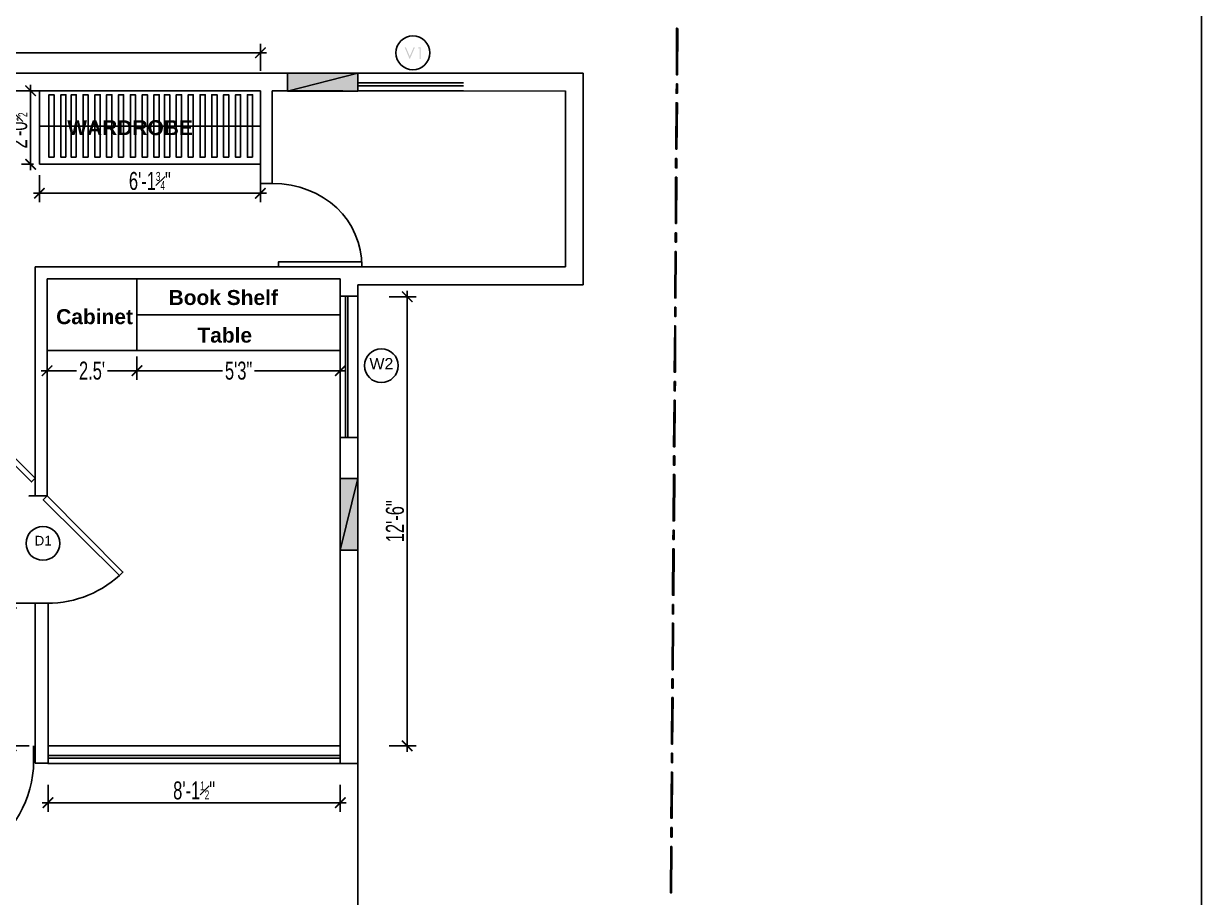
# Model space of a CAD drawing. Header units: feet. Extents: x 2272 to 4893, y 337 to 2916.
# Drawn here: x 4499.5 to 4892.6, y 2298.4 to 2590.2 of the extents above; entities that cross this region are included whole.
import ezdxf

# ---------------------------------------------------------------- set-up
doc = ezdxf.new("R2010")
doc.units = ezdxf.units.FT
doc.layers.add('BNE_COPPER PIPE', color=3, linetype='Continuous')
doc.layers.add('Door', color=15, linetype='Continuous')
doc.styles.add('Arial$001', font='arial.ttf', dxfattribs={"height": 2.98458})
doc.styles.add('For DIM', font='ARIALN.TTF', dxfattribs={"width": 0.8})
doc.styles.get("Standard").update_dxf_attribs({"font": 'arial.ttf'})
doc.dimstyles.new('wor dim1', dxfattribs={"dimtxt": 6, "dimasz": 3.5, "dimexe": 3, "dimexo": 2, "dimgap": 1, "dimtad": 1, "dimzin": 3, "dimdsep": 46, "dimlunit": 4, "dimtxsty": 'For DIM', "dimblk1": 'ARCHTICK', "dimblk2": 'ARCHTICK', "dimsah": 1, "dimcen": 0.0625, "dimdle": 2, "dimclrd": 8, "dimclre": 8, "dimclrt": 4, "dimadec": 0, "dimazin": 0, "dimtfac": 0.5, "dimtofl": 0, "dimtmove": 2, "dimatfit": 3, "dimldrblk": 'ARCHTICK', "dimfxl": 6, "dimfxlon": 1, "dimfrac": 1, "dimtolj": 1, "dimtzin": 1, "dimlwe": -1, "dimarcsym": 0})

# ---------------------------------------------------------------- blocks, each defined once
blk = doc.blocks.new('_ARCHTICK')
at = {"color": 0, "linetype": 'ByBlock', "ltscale": 0.5, "const_width": 0.15}
blk.add_lwpolyline([(-0.5, -0.5), (0.5, 0.5)], dxfattribs=at)
blk = doc.blocks.new('*D122')
at = {"layer": 'BNE_COPPER PIPE', "color": 8, "lineweight": -2, "ltscale": 2, "transparency": 16777216}
blk.add_line((4495.37, 2398.64), (4495.37, 2347.09), dxfattribs=at)
at = {"layer": 'BNE_COPPER PIPE', "color": 8, "ltscale": 2, "transparency": 16777216}
for p, q in [((4501.37, 2396.64), (4492.37, 2396.64)), ((4501.37, 2349.09), (4492.37, 2349.09))]:
    blk.add_line(p, q, dxfattribs=at)
at = {"layer": 'Defpoints', "color": 0, "ltscale": 2, "transparency": 16777216}
for p in [(4507.66, 2396.64), (4495.37, 2349.09), (4507.66, 2349.09)]:
    blk.add_point(p, dxfattribs=at)
at = {"layer": 'BNE_COPPER PIPE', "color": 8, "lineweight": -2, "ltscale": 2, "transparency": 16777216, "xscale": 3.5, "yscale": 3.5, "zscale": 3.5}
for p, rotation in [((4495.37, 2396.64), 90), ((4495.37, 2349.09), 270)]:
    blk.add_blockref('_ARCHTICK', p, dxfattribs=dict(at, rotation=rotation))
at = {"layer": 'BNE_COPPER PIPE', "color": 0, "ltscale": 2, "transparency": 16777216, "insert": (4491.31, 2372.86), "char_height": 6, "attachment_point": 5, "rotation": 90, "style": 'For DIM'}
blk.add_mtext('\\A1;3\'-11{\\H0.5x;\\S1#2;}"', dxfattribs=at)
blk = doc.blocks.new('ARCHTICK')
at = {"color": 0, "const_width": 0.15}
blk.add_lwpolyline([(-0.5, -0.5), (0.5, 0.5)], dxfattribs=at)
blk = doc.blocks.new('*D123')
at = {"layer": 'BNE_COPPER PIPE', "color": 8, "ltscale": 2, "transparency": 16777216}
for p, q in [((4507.66, 2336.07), (4507.66, 2327.07)), ((4605.19, 2336.07), (4605.19, 2327.07))]:
    blk.add_line(p, q, dxfattribs=at)
at = {"layer": 'BNE_COPPER PIPE', "color": 8, "lineweight": -2, "ltscale": 2, "transparency": 16777216}
blk.add_line((4505.66, 2330.07), (4607.19, 2330.07), dxfattribs=at)
at = {"layer": 'Defpoints', "color": 0, "ltscale": 2, "transparency": 16777216}
for p in [(4507.66, 2349.09), (4605.19, 2349.09), (4605.19, 2330.07)]:
    blk.add_point(p, dxfattribs=at)
at = {"layer": 'BNE_COPPER PIPE', "color": 8, "lineweight": -2, "ltscale": 2, "transparency": 16777216, "xscale": 3.5, "yscale": 3.5, "zscale": 3.5, "rotation": 180}
blk.add_blockref('_ARCHTICK', (4507.66, 2330.07), dxfattribs=at)
at = {"layer": 'BNE_COPPER PIPE', "color": 8, "lineweight": -2, "ltscale": 2, "transparency": 16777216, "xscale": 3.5, "yscale": 3.5, "zscale": 3.5}
blk.add_blockref('_ARCHTICK', (4605.19, 2330.07), dxfattribs=at)
at = {"layer": 'BNE_COPPER PIPE', "color": 0, "ltscale": 2, "transparency": 16777216, "insert": (4556.42, 2334.14), "char_height": 6, "attachment_point": 5, "style": 'For DIM'}
blk.add_mtext('\\A1;8\'-1{\\H0.5x;\\S1#2;}"', dxfattribs=at)
blk = doc.blocks.new('*D124')
at = {"layer": 'BNE_COPPER PIPE', "color": 8, "lineweight": -2, "ltscale": 2, "transparency": 16777216}
blk.add_line((4627.53, 2501.01), (4627.53, 2347.09), dxfattribs=at)
at = {"layer": 'BNE_COPPER PIPE', "color": 8, "ltscale": 2, "transparency": 16777216}
for p, q in [((4621.53, 2499.01), (4630.53, 2499.01)), ((4621.53, 2349.09), (4630.53, 2349.09))]:
    blk.add_line(p, q, dxfattribs=at)
at = {"layer": 'Defpoints', "color": 0, "ltscale": 2, "transparency": 16777216}
for p in [(4606.92, 2499.01), (4605.19, 2349.09), (4627.53, 2349.09)]:
    blk.add_point(p, dxfattribs=at)
at = {"layer": 'BNE_COPPER PIPE', "color": 8, "lineweight": -2, "ltscale": 2, "transparency": 16777216, "xscale": 3.5, "yscale": 3.5, "zscale": 3.5}
for p, rotation in [((4627.53, 2499.01), 90), ((4627.53, 2349.09), 270)]:
    blk.add_blockref('_ARCHTICK', p, dxfattribs=dict(at, rotation=rotation))
at = {"layer": 'BNE_COPPER PIPE', "color": 0, "ltscale": 2, "transparency": 16777216, "insert": (4623.46, 2424.05), "char_height": 6, "attachment_point": 5, "rotation": 90, "style": 'For DIM'}
blk.add_mtext('\\A1;12\'-6"', dxfattribs=at)
blk = doc.blocks.new('*D128')
at = {"layer": 'BNE_COPPER PIPE', "color": 8, "ltscale": 2, "transparency": 16777216}
for p, q in [((4324.09, 2575.62), (4324.09, 2583.44)), ((4578.52, 2574.44), (4578.52, 2583.44))]:
    blk.add_line(p, q, dxfattribs=at)
at = {"layer": 'BNE_COPPER PIPE', "color": 8, "lineweight": -2, "ltscale": 2, "transparency": 16777216}
blk.add_line((4322.09, 2580.44), (4580.52, 2580.44), dxfattribs=at)
at = {"layer": 'Defpoints', "color": 0, "ltscale": 2, "transparency": 16777216}
for p in [(4578.52, 2580.44), (4324.09, 2573.62), (4578.52, 2567.78)]:
    blk.add_point(p, dxfattribs=at)
at = {"layer": 'BNE_COPPER PIPE', "color": 8, "lineweight": -2, "ltscale": 2, "transparency": 16777216, "xscale": 3.5, "yscale": 3.5, "zscale": 3.5, "rotation": 180}
blk.add_blockref('_ARCHTICK', (4324.09, 2580.44), dxfattribs=at)
at = {"layer": 'BNE_COPPER PIPE', "color": 8, "lineweight": -2, "ltscale": 2, "transparency": 16777216, "xscale": 3.5, "yscale": 3.5, "zscale": 3.5}
blk.add_blockref('_ARCHTICK', (4578.52, 2580.44), dxfattribs=at)
at = {"layer": 'BNE_COPPER PIPE', "color": 0, "ltscale": 2, "transparency": 16777216, "insert": (4451.3, 2584.45), "char_height": 6, "attachment_point": 5, "style": 'For DIM'}
blk.add_mtext('\\A1;21\'-2{\\H0.5x;\\S1#2;}"', dxfattribs=at)
blk = doc.blocks.new('*D132')
at = {"layer": 'BNE_COPPER PIPE', "color": 8, "ltscale": 2, "transparency": 16777216}
for p, q in [((4504.78, 2539.54), (4504.78, 2530.54)), ((4578.52, 2539.54), (4578.52, 2530.54))]:
    blk.add_line(p, q, dxfattribs=at)
at = {"layer": 'BNE_COPPER PIPE', "color": 8, "lineweight": -2, "ltscale": 2, "transparency": 16777216}
blk.add_line((4502.78, 2533.54), (4580.52, 2533.54), dxfattribs=at)
at = {"layer": 'Defpoints', "color": 0, "ltscale": 2, "transparency": 16777216}
for p in [(4504.78, 2543.21), (4578.52, 2543.21), (4578.52, 2533.54)]:
    blk.add_point(p, dxfattribs=at)
at = {"layer": 'BNE_COPPER PIPE', "color": 8, "lineweight": -2, "ltscale": 2, "transparency": 16777216, "xscale": 3.5, "yscale": 3.5, "zscale": 3.5, "rotation": 180}
blk.add_blockref('_ARCHTICK', (4504.78, 2533.54), dxfattribs=at)
at = {"layer": 'BNE_COPPER PIPE', "color": 8, "lineweight": -2, "ltscale": 2, "transparency": 16777216, "xscale": 3.5, "yscale": 3.5, "zscale": 3.5}
blk.add_blockref('_ARCHTICK', (4578.52, 2533.54), dxfattribs=at)
at = {"layer": 'BNE_COPPER PIPE', "color": 0, "ltscale": 2, "transparency": 16777216, "insert": (4541.65, 2537.62), "char_height": 6, "attachment_point": 5, "style": 'For DIM'}
blk.add_mtext('\\A1;6\'-1{\\H0.5x;\\S3#4;}"', dxfattribs=at)
blk = doc.blocks.new('*D135')
at = {"layer": 'BNE_COPPER PIPE', "color": 8, "ltscale": 2, "transparency": 16777216}
for p, q in [((4502.78, 2567.78), (4498.82, 2567.78)), ((4502.78, 2543.21), (4498.82, 2543.21))]:
    blk.add_line(p, q, dxfattribs=at)
at = {"layer": 'BNE_COPPER PIPE', "color": 8, "lineweight": -2, "ltscale": 2, "transparency": 16777216}
blk.add_line((4501.82, 2569.78), (4501.82, 2541.21), dxfattribs=at)
at = {"layer": 'Defpoints', "color": 0, "ltscale": 2, "transparency": 16777216}
for p in [(4504.78, 2567.78), (4501.82, 2543.21), (4504.78, 2543.21)]:
    blk.add_point(p, dxfattribs=at)
at = {"layer": 'BNE_COPPER PIPE', "color": 8, "lineweight": -2, "ltscale": 2, "transparency": 16777216, "xscale": 3.5, "yscale": 3.5, "zscale": 3.5}
for p, rotation in [((4501.82, 2567.78), 90), ((4501.82, 2543.21), 270)]:
    blk.add_blockref('_ARCHTICK', p, dxfattribs=dict(at, rotation=rotation))
at = {"layer": 'BNE_COPPER PIPE', "color": 0, "ltscale": 2, "transparency": 16777216, "insert": (4497.75, 2555.5), "char_height": 6, "attachment_point": 5, "rotation": 90, "style": 'For DIM'}
blk.add_mtext('\\A1;2\'-0{\\H0.5x;\\S1#2;}"', dxfattribs=at)
blk = doc.blocks.new('*D136')
at = {"layer": 'BNE_COPPER PIPE', "color": 8, "ltscale": 2, "transparency": 16777216}
for p, q in [((4537.33, 2479.01), (4537.33, 2471.29)), ((4605.19, 2479.01), (4605.19, 2471.29))]:
    blk.add_line(p, q, dxfattribs=at)
at = {"layer": 'BNE_COPPER PIPE', "color": 8, "lineweight": -2, "ltscale": 2, "transparency": 16777216}
for p, q in [((4535.33, 2474.29), (4565.94, 2474.29)), ((4607.19, 2474.29), (4576.58, 2474.29))]:
    blk.add_line(p, q, dxfattribs=at)
at = {"layer": 'Defpoints', "color": 0, "ltscale": 2, "transparency": 16777216}
for p in [(4537.33, 2481.01), (4605.19, 2481.01), (4605.19, 2474.29)]:
    blk.add_point(p, dxfattribs=at)
at = {"layer": 'BNE_COPPER PIPE', "color": 8, "lineweight": -2, "ltscale": 2, "transparency": 16777216, "xscale": 3.5, "yscale": 3.5, "zscale": 3.5, "rotation": 180}
blk.add_blockref('_ARCHTICK', (4537.33, 2474.29), dxfattribs=at)
at = {"layer": 'BNE_COPPER PIPE', "color": 8, "lineweight": -2, "ltscale": 2, "transparency": 16777216, "xscale": 3.5, "yscale": 3.5, "zscale": 3.5}
blk.add_blockref('_ARCHTICK', (4605.19, 2474.29), dxfattribs=at)
at = {"layer": 'BNE_COPPER PIPE', "color": 0, "ltscale": 2, "transparency": 16777216, "insert": (4571.26, 2474.29), "char_height": 6, "attachment_point": 5, "style": 'For DIM'}
blk.add_mtext('\\A1;5\'3"', dxfattribs=at)
blk = doc.blocks.new('*D137')
at = {"layer": 'BNE_COPPER PIPE', "color": 8, "ltscale": 2, "transparency": 16777216}
for p, q in [((4507.33, 2479.01), (4507.33, 2471.29)), ((4537.33, 2479.01), (4537.33, 2471.29))]:
    blk.add_line(p, q, dxfattribs=at)
at = {"layer": 'BNE_COPPER PIPE', "color": 8, "lineweight": -2, "ltscale": 2, "transparency": 16777216}
for p, q in [((4505.33, 2474.29), (4517.19, 2474.29)), ((4539.33, 2474.29), (4527.47, 2474.29))]:
    blk.add_line(p, q, dxfattribs=at)
at = {"layer": 'Defpoints', "color": 0, "ltscale": 2, "transparency": 16777216}
for p in [(4507.33, 2481.01), (4537.33, 2481.01), (4537.33, 2474.29)]:
    blk.add_point(p, dxfattribs=at)
at = {"layer": 'BNE_COPPER PIPE', "color": 8, "lineweight": -2, "ltscale": 2, "transparency": 16777216, "xscale": 3.5, "yscale": 3.5, "zscale": 3.5, "rotation": 180}
blk.add_blockref('_ARCHTICK', (4507.33, 2474.29), dxfattribs=at)
at = {"layer": 'BNE_COPPER PIPE', "color": 8, "lineweight": -2, "ltscale": 2, "transparency": 16777216, "xscale": 3.5, "yscale": 3.5, "zscale": 3.5}
blk.add_blockref('_ARCHTICK', (4537.33, 2474.29), dxfattribs=at)
at = {"layer": 'BNE_COPPER PIPE', "color": 0, "ltscale": 2, "transparency": 16777216, "insert": (4522.33, 2474.29), "char_height": 6, "attachment_point": 5, "style": 'For DIM'}
blk.add_mtext("\\A1;2.5'", dxfattribs=at)

msp = doc.modelspace()

# ---------------------------------------------------------------- hatches: boundary and pattern name
at = {"true_color": 0x999999, "transparency": 33554687}
h = msp.add_hatch(color=253, dxfattribs=at)
h.paths.add_polyline_path([(4717.899, 2588.572), (4717.474, 2588.67), (4717.801, 2573.133)])
h.paths.add_polyline_path([(4717.474, 2588.67), (4717.801, 2573.133), (4717.409, 2573.133)])
h = msp.add_hatch(color=253, dxfattribs=at)
h.paths.add_polyline_path([(4717.899, 2588.572), (4717.474, 2588.67), (4717.801, 2573.133)])
h.paths.add_polyline_path([(4717.474, 2588.67), (4717.801, 2573.133), (4717.409, 2573.133)])
at = {"true_color": 0x000007, "transparency": 33554687}
h = msp.add_hatch(color=7, dxfattribs=at)
h.paths.add_polyline_path([(4626.667, 2582.305), (4627.091, 2582.305), (4628.397, 2579.269), (4629.703, 2582.305), (4630.127, 2582.305), (4628.43, 2578.388), (4628.332, 2578.388)])
h.paths.add_polyline_path([(4631.335, 2582.305), (4632.085, 2582.305), (4632.085, 2578.388), (4631.694, 2578.388), (4631.694, 2581.913), (4631.106, 2581.913)])
at = {"true_color": 0x4d4d4d, "transparency": 33554687}
h = msp.add_hatch(color=251, dxfattribs=at)
h.paths.add_polyline_path([(4611.032, 2567.682), (4611.032, 2573.623), (4587.531, 2567.682)])
h.paths.add_polyline_path([(4611.032, 2573.623), (4587.531, 2567.682), (4587.531, 2573.623)])
at = {"true_color": 0x999999, "transparency": 33554687}
h = msp.add_hatch(color=253, dxfattribs=at)
h.paths.add_polyline_path([(4717.735, 2570.032), (4717.409, 2570.032), (4717.735, 2566.931)])
h.paths.add_polyline_path([(4717.409, 2570.032), (4717.735, 2566.931), (4717.311, 2566.931)])
h = msp.add_hatch(color=253, dxfattribs=at)
h.paths.add_polyline_path([(4717.735, 2570.032), (4717.409, 2570.032), (4717.735, 2566.931)])
h.paths.add_polyline_path([(4717.409, 2570.032), (4717.735, 2566.931), (4717.311, 2566.931)])
h = msp.add_hatch(color=253, dxfattribs=at)
h.paths.add_polyline_path([(4717.735, 2563.765), (4717.311, 2563.765), (4717.572, 2548.293)])
h.paths.add_polyline_path([(4717.311, 2563.765), (4717.572, 2548.293), (4717.246, 2548.293)])
h = msp.add_hatch(color=253, dxfattribs=at)
h.paths.add_polyline_path([(4717.735, 2563.765), (4717.311, 2563.765), (4717.572, 2548.293)])
h.paths.add_polyline_path([(4717.311, 2563.765), (4717.572, 2548.293), (4717.246, 2548.293)])
h = msp.add_hatch(color=253, dxfattribs=at)
h.paths.add_polyline_path([(4717.572, 2545.192), (4717.148, 2545.192), (4717.572, 2542.026)])
h.paths.add_polyline_path([(4717.148, 2545.192), (4717.572, 2542.026), (4717.148, 2542.026)])
h = msp.add_hatch(color=253, dxfattribs=at)
h.paths.add_polyline_path([(4717.572, 2545.192), (4717.148, 2545.192), (4717.572, 2542.026)])
h.paths.add_polyline_path([(4717.148, 2545.192), (4717.572, 2542.026), (4717.148, 2542.026)])
h = msp.add_hatch(color=253, dxfattribs=at)
h.paths.add_polyline_path([(4717.572, 2538.925), (4717.148, 2538.925), (4717.409, 2523.486)])
h.paths.add_polyline_path([(4717.148, 2538.925), (4717.409, 2523.486), (4717.05, 2523.486)])
h = msp.add_hatch(color=253, dxfattribs=at)
h.paths.add_polyline_path([(4717.572, 2538.925), (4717.148, 2538.925), (4717.409, 2523.486)])
h.paths.add_polyline_path([(4717.148, 2538.925), (4717.409, 2523.486), (4717.05, 2523.486)])
h = msp.add_hatch(color=253, dxfattribs=at)
h.paths.add_polyline_path([(4717.409, 2520.32), (4716.985, 2520.32), (4717.409, 2517.219)])
h.paths.add_polyline_path([(4716.985, 2520.32), (4717.409, 2517.219), (4716.985, 2517.219)])
h = msp.add_hatch(color=253, dxfattribs=at)
h.paths.add_polyline_path([(4717.409, 2520.32), (4716.985, 2520.32), (4717.409, 2517.219)])
h.paths.add_polyline_path([(4716.985, 2520.32), (4717.409, 2517.219), (4716.985, 2517.219)])
h = msp.add_hatch(color=253, dxfattribs=at)
h.paths.add_polyline_path([(4717.311, 2514.118), (4716.985, 2514.118), (4717.246, 2498.581)])
h.paths.add_polyline_path([(4716.985, 2514.118), (4717.246, 2498.581), (4716.821, 2498.581)])
h = msp.add_hatch(color=253, dxfattribs=at)
h.paths.add_polyline_path([(4717.311, 2514.118), (4716.985, 2514.118), (4717.246, 2498.581)])
h.paths.add_polyline_path([(4716.985, 2514.118), (4717.246, 2498.581), (4716.821, 2498.581)])
h = msp.add_hatch(color=253, dxfattribs=at)
h.paths.add_polyline_path([(4717.246, 2495.48), (4716.821, 2495.48), (4717.246, 2492.412)])
h.paths.add_polyline_path([(4716.821, 2495.48), (4717.246, 2492.412), (4716.821, 2492.412)])
h = msp.add_hatch(color=253, dxfattribs=at)
h.paths.add_polyline_path([(4717.246, 2495.48), (4716.821, 2495.48), (4717.246, 2492.412)])
h.paths.add_polyline_path([(4716.821, 2495.48), (4717.246, 2492.412), (4716.821, 2492.412)])
h = msp.add_hatch(color=253, dxfattribs=at)
h.paths.add_polyline_path([(4717.148, 2489.311), (4716.821, 2489.311), (4717.05, 2473.774)])
h.paths.add_polyline_path([(4716.821, 2489.311), (4717.05, 2473.774), (4716.658, 2473.774)])
h = msp.add_hatch(color=253, dxfattribs=at)
h.paths.add_polyline_path([(4717.148, 2489.311), (4716.821, 2489.311), (4717.05, 2473.774)])
h.paths.add_polyline_path([(4716.821, 2489.311), (4717.05, 2473.774), (4716.658, 2473.774)])
h = msp.add_hatch(color=253, dxfattribs=at)
h.paths.add_polyline_path([(4717.05, 2470.673), (4716.658, 2470.673), (4716.985, 2467.572)])
h.paths.add_polyline_path([(4716.658, 2470.673), (4716.985, 2467.572), (4716.658, 2467.572)])
h = msp.add_hatch(color=253, dxfattribs=at)
h.paths.add_polyline_path([(4717.05, 2470.673), (4716.658, 2470.673), (4716.985, 2467.572)])
h.paths.add_polyline_path([(4716.658, 2470.673), (4716.985, 2467.572), (4716.658, 2467.572)])
h = msp.add_hatch(color=253, dxfattribs=at)
h.paths.add_polyline_path([(4716.985, 2464.504), (4716.658, 2464.504), (4716.887, 2448.934)])
h.paths.add_polyline_path([(4716.658, 2464.504), (4716.887, 2448.934), (4716.462, 2448.934)])
h = msp.add_hatch(color=253, dxfattribs=at)
h.paths.add_polyline_path([(4716.985, 2464.504), (4716.658, 2464.504), (4716.887, 2448.934)])
h.paths.add_polyline_path([(4716.658, 2464.504), (4716.887, 2448.934), (4716.462, 2448.934)])
h = msp.add_hatch(color=253, dxfattribs=at)
h.paths.add_polyline_path([(4716.887, 2445.866), (4716.462, 2445.866), (4716.821, 2442.765)])
h.paths.add_polyline_path([(4716.462, 2445.866), (4716.821, 2442.765), (4716.462, 2442.765)])
h = msp.add_hatch(color=253, dxfattribs=at)
h.paths.add_polyline_path([(4716.887, 2445.866), (4716.462, 2445.866), (4716.821, 2442.765)])
h.paths.add_polyline_path([(4716.462, 2445.866), (4716.821, 2442.765), (4716.462, 2442.765)])
at = {"true_color": 0x4d4d4d, "transparency": 33554687}
h = msp.add_hatch(color=251, dxfattribs=at)
h.paths.add_polyline_path([(4605.189, 2438.326), (4605.189, 2414.433), (4611.097, 2438.326)])
h.paths.add_polyline_path([(4605.189, 2414.433), (4611.097, 2438.326), (4611.097, 2414.433)])
at = {"true_color": 0x999999, "transparency": 33554687}
h = msp.add_hatch(color=253, dxfattribs=at)
h.paths.add_polyline_path([(4716.821, 2439.664), (4716.397, 2439.664), (4716.724, 2424.127)])
h.paths.add_polyline_path([(4716.397, 2439.664), (4716.724, 2424.127), (4716.299, 2424.127)])
h = msp.add_hatch(color=253, dxfattribs=at)
h.paths.add_polyline_path([(4716.821, 2439.664), (4716.397, 2439.664), (4716.724, 2424.127)])
h.paths.add_polyline_path([(4716.397, 2439.664), (4716.724, 2424.127), (4716.299, 2424.127)])
h = msp.add_hatch(color=253, dxfattribs=at)
h.paths.add_polyline_path([(4716.658, 2421.026), (4716.299, 2421.026), (4716.658, 2417.958)])
h.paths.add_polyline_path([(4716.299, 2421.026), (4716.658, 2417.958), (4716.234, 2417.958)])
h = msp.add_hatch(color=253, dxfattribs=at)
h.paths.add_polyline_path([(4716.658, 2421.026), (4716.299, 2421.026), (4716.658, 2417.958)])
h.paths.add_polyline_path([(4716.299, 2421.026), (4716.658, 2417.958), (4716.234, 2417.958)])
h = msp.add_hatch(color=253, dxfattribs=at)
h.paths.add_polyline_path([(4716.658, 2414.857), (4716.234, 2414.857), (4716.56, 2399.32)])
h.paths.add_polyline_path([(4716.234, 2414.857), (4716.56, 2399.32), (4716.136, 2399.32)])
h = msp.add_hatch(color=253, dxfattribs=at)
h.paths.add_polyline_path([(4716.658, 2414.857), (4716.234, 2414.857), (4716.56, 2399.32)])
h.paths.add_polyline_path([(4716.234, 2414.857), (4716.56, 2399.32), (4716.136, 2399.32)])
h = msp.add_hatch(color=253, dxfattribs=at)
h.paths.add_polyline_path([(4716.462, 2396.219), (4716.136, 2396.219), (4716.462, 2393.118)])
h.paths.add_polyline_path([(4716.136, 2396.219), (4716.462, 2393.118), (4716.071, 2393.118)])
h = msp.add_hatch(color=253, dxfattribs=at)
h.paths.add_polyline_path([(4716.462, 2396.219), (4716.136, 2396.219), (4716.462, 2393.118)])
h.paths.add_polyline_path([(4716.136, 2396.219), (4716.462, 2393.118), (4716.071, 2393.118)])
h = msp.add_hatch(color=253, dxfattribs=at)
h.paths.add_polyline_path([(4716.462, 2390.05), (4716.071, 2390.05), (4716.299, 2374.48)])
h.paths.add_polyline_path([(4716.071, 2390.05), (4716.299, 2374.48), (4715.973, 2374.48)])
h = msp.add_hatch(color=253, dxfattribs=at)
h.paths.add_polyline_path([(4716.462, 2390.05), (4716.071, 2390.05), (4716.299, 2374.48)])
h.paths.add_polyline_path([(4716.071, 2390.05), (4716.299, 2374.48), (4715.973, 2374.48)])
h = msp.add_hatch(color=253, dxfattribs=at)
h.paths.add_polyline_path([(4716.299, 2371.412), (4715.908, 2371.412), (4716.299, 2368.311)])
h.paths.add_polyline_path([(4715.908, 2371.412), (4716.299, 2368.311), (4715.908, 2368.311)])
h = msp.add_hatch(color=253, dxfattribs=at)
h.paths.add_polyline_path([(4716.299, 2371.412), (4715.908, 2371.412), (4716.299, 2368.311)])
h.paths.add_polyline_path([(4715.908, 2371.412), (4716.299, 2368.311), (4715.908, 2368.311)])
h = msp.add_hatch(color=253, dxfattribs=at)
h.paths.add_polyline_path([(4716.299, 2365.145), (4715.908, 2365.145), (4716.136, 2349.673)])
h.paths.add_polyline_path([(4715.908, 2365.145), (4716.136, 2349.673), (4715.81, 2349.673)])
h = msp.add_hatch(color=253, dxfattribs=at)
h.paths.add_polyline_path([(4716.299, 2365.145), (4715.908, 2365.145), (4716.136, 2349.673)])
h.paths.add_polyline_path([(4715.908, 2365.145), (4716.136, 2349.673), (4715.81, 2349.673)])
h = msp.add_hatch(color=253, dxfattribs=at)
h.paths.add_polyline_path([(4716.136, 2346.572), (4715.712, 2346.572), (4716.136, 2343.406)])
h.paths.add_polyline_path([(4715.712, 2346.572), (4716.136, 2343.406), (4715.712, 2343.504)])
h = msp.add_hatch(color=253, dxfattribs=at)
h.paths.add_polyline_path([(4716.136, 2346.572), (4715.712, 2346.572), (4716.136, 2343.406)])
h.paths.add_polyline_path([(4715.712, 2346.572), (4716.136, 2343.406), (4715.712, 2343.504)])
h = msp.add_hatch(color=253, dxfattribs=at)
h.paths.add_polyline_path([(4716.071, 2340.305), (4715.712, 2340.305), (4715.973, 2324.866)])
h.paths.add_polyline_path([(4715.712, 2340.305), (4715.973, 2324.866), (4715.548, 2324.866)])
h = msp.add_hatch(color=253, dxfattribs=at)
h.paths.add_polyline_path([(4716.071, 2340.305), (4715.712, 2340.305), (4715.973, 2324.866)])
h.paths.add_polyline_path([(4715.712, 2340.305), (4715.973, 2324.866), (4715.548, 2324.866)])
h = msp.add_hatch(color=253, dxfattribs=at)
h.paths.add_polyline_path([(4715.973, 2321.765), (4715.548, 2321.765), (4715.973, 2318.599)])
h.paths.add_polyline_path([(4715.548, 2321.765), (4715.973, 2318.599), (4715.548, 2318.599)])
h = msp.add_hatch(color=253, dxfattribs=at)
h.paths.add_polyline_path([(4715.973, 2321.765), (4715.548, 2321.765), (4715.973, 2318.599)])
h.paths.add_polyline_path([(4715.548, 2321.765), (4715.973, 2318.599), (4715.548, 2318.599)])
h = msp.add_hatch(color=253, dxfattribs=at)
h.paths.add_polyline_path([(4715.908, 2315.498), (4715.548, 2315.498), (4715.81, 2300.026)])
h.paths.add_polyline_path([(4715.548, 2315.498), (4715.81, 2300.026), (4715.385, 2300.026)])
h = msp.add_hatch(color=253, dxfattribs=at)
h.paths.add_polyline_path([(4715.908, 2315.498), (4715.548, 2315.498), (4715.81, 2300.026)])
h.paths.add_polyline_path([(4715.548, 2315.498), (4715.81, 2300.026), (4715.385, 2300.026)])

# ---------------------------------------------------------------- linework, layer by layer
for p, q in [((4892.649, 2915.521), (4892.649, 337.13)), ((4507.332, 2505.011), (4507.332, 2481.011)), ((4537.332, 2505.011), (4537.332, 2481.011)), ((4537.332, 2505.011), (4537.332, 2493.011)), ((4605.189, 2451.97), (4605.189, 2499.005)), ((4537.332, 2493.011), (4605.189, 2493.011)), ((4507.332, 2481.011), (4605.189, 2481.011))]:
    msp.add_line(p, q)
at = {"color": 253, "linetype": 'Continuous', "lineweight": -2, "true_color": 0x999999, "transparency": 33554687}
for p, q in [((4504.78, 2543.213), (4504.78, 2567.78)), ((4582.439, 2536.771), (4578.522, 2536.771))]:
    msp.add_line(p, q, dxfattribs=at)
for points in [[(4717.474, 2588.67), (4717.801, 2573.133), (4717.409, 2573.133)], [(4717.474, 2588.67), (4717.801, 2573.133), (4717.409, 2573.133)], [(4717.899, 2588.572), (4717.474, 2588.67), (4717.801, 2573.133)], [(4717.899, 2588.572), (4717.474, 2588.67), (4717.801, 2573.133)], [(4611.032, 2573.623), (4611.032, 2567.682), (4587.531, 2567.682), (4587.531, 2573.623)], [(4717.409, 2570.032), (4717.735, 2566.931), (4717.311, 2566.931)], [(4717.409, 2570.032), (4717.735, 2566.931), (4717.311, 2566.931)], [(4717.735, 2570.032), (4717.409, 2570.032), (4717.735, 2566.931)], [(4717.735, 2570.032), (4717.409, 2570.032), (4717.735, 2566.931)], [(4509.649, 2545.551), (4507.919, 2545.551), (4507.919, 2566.442), (4509.649, 2566.442)], [(4513.599, 2545.551), (4511.934, 2545.551), (4511.934, 2566.442), (4513.599, 2566.442)], [(4517.091, 2545.551), (4515.427, 2545.551), (4515.427, 2566.442), (4517.091, 2566.442)], [(4521.041, 2545.551), (4519.344, 2545.551), (4519.344, 2566.442), (4521.041, 2566.442)], [(4525.056, 2545.551), (4523.293, 2545.551), (4523.293, 2566.442), (4525.056, 2566.442)], [(4528.973, 2545.551), (4527.21, 2545.551), (4527.21, 2566.442), (4528.973, 2566.442)], [(4532.89, 2545.551), (4531.225, 2545.551), (4531.225, 2566.442), (4532.89, 2566.442)], [(4536.806, 2545.551), (4535.142, 2545.551), (4535.142, 2566.442), (4536.806, 2566.442)], [(4540.821, 2545.551), (4539.091, 2545.551), (4539.091, 2566.442), (4540.821, 2566.442)], [(4544.771, 2545.551), (4543.008, 2545.551), (4543.008, 2566.442), (4544.771, 2566.442)], [(4548.263, 2545.551), (4546.501, 2545.551), (4546.501, 2566.442), (4548.263, 2566.442)], [(4552.213, 2545.551), (4550.45, 2545.551), (4550.45, 2566.442), (4552.213, 2566.442)], [(4556.13, 2545.551), (4554.465, 2545.551), (4554.465, 2566.442), (4556.13, 2566.442)], [(4560.145, 2545.551), (4558.382, 2545.551), (4558.382, 2566.442), (4560.145, 2566.442)], [(4564.062, 2545.551), (4562.299, 2545.551), (4562.299, 2566.442), (4564.062, 2566.442)], [(4567.979, 2545.551), (4566.249, 2545.551), (4566.249, 2566.442), (4567.979, 2566.442)], [(4571.928, 2545.551), (4570.231, 2545.551), (4570.231, 2566.442), (4571.928, 2566.442)], [(4575.943, 2545.551), (4574.18, 2545.551), (4574.18, 2566.442), (4575.943, 2566.442)], [(4717.311, 2563.765), (4717.572, 2548.293), (4717.246, 2548.293)], [(4717.311, 2563.765), (4717.572, 2548.293), (4717.246, 2548.293)], [(4717.735, 2563.765), (4717.311, 2563.765), (4717.572, 2548.293)], [(4717.735, 2563.765), (4717.311, 2563.765), (4717.572, 2548.293)], [(4717.572, 2545.192), (4717.148, 2545.192), (4717.572, 2542.026)], [(4717.148, 2545.192), (4717.572, 2542.026), (4717.148, 2542.026)], [(4717.572, 2545.192), (4717.148, 2545.192), (4717.572, 2542.026)], [(4717.148, 2545.192), (4717.572, 2542.026), (4717.148, 2542.026)], [(4717.148, 2538.925), (4717.409, 2523.486), (4717.05, 2523.486)], [(4717.148, 2538.925), (4717.409, 2523.486), (4717.05, 2523.486)], [(4717.572, 2538.925), (4717.148, 2538.925), (4717.409, 2523.486)], [(4717.572, 2538.925), (4717.148, 2538.925), (4717.409, 2523.486)], [(4717.409, 2520.32), (4716.985, 2520.32), (4717.409, 2517.219)], [(4716.985, 2520.32), (4717.409, 2517.219), (4716.985, 2517.219)], [(4717.409, 2520.32), (4716.985, 2520.32), (4717.409, 2517.219)], [(4716.985, 2520.32), (4717.409, 2517.219), (4716.985, 2517.219)], [(4716.985, 2514.118), (4717.246, 2498.581), (4716.821, 2498.581)], [(4716.985, 2514.118), (4717.246, 2498.581), (4716.821, 2498.581)], [(4717.311, 2514.118), (4716.985, 2514.118), (4717.246, 2498.581)], [(4717.311, 2514.118), (4716.985, 2514.118), (4717.246, 2498.581)], [(4584.528, 2508.928), (4612.436, 2508.928), (4612.436, 2510.626), (4584.528, 2510.626)], [(4717.246, 2495.48), (4716.821, 2495.48), (4717.246, 2492.412)], [(4716.821, 2495.48), (4717.246, 2492.412), (4716.821, 2492.412)], [(4717.246, 2495.48), (4716.821, 2495.48), (4717.246, 2492.412)], [(4716.821, 2495.48), (4717.246, 2492.412), (4716.821, 2492.412)], [(4716.821, 2489.311), (4717.05, 2473.774), (4716.658, 2473.774)], [(4716.821, 2489.311), (4717.05, 2473.774), (4716.658, 2473.774)], [(4717.148, 2489.311), (4716.821, 2489.311), (4717.05, 2473.774)], [(4717.148, 2489.311), (4716.821, 2489.311), (4717.05, 2473.774)], [(4717.05, 2470.673), (4716.658, 2470.673), (4716.985, 2467.572)], [(4716.658, 2470.673), (4716.985, 2467.572), (4716.658, 2467.572)], [(4717.05, 2470.673), (4716.658, 2470.673), (4716.985, 2467.572)], [(4716.658, 2470.673), (4716.985, 2467.572), (4716.658, 2467.572)], [(4503.382, 2438.424), (4477.987, 2463.818), (4476.747, 2462.578), (4502.142, 2437.151)], [(4716.658, 2464.504), (4716.887, 2448.934), (4716.462, 2448.934)], [(4716.658, 2464.504), (4716.887, 2448.934), (4716.462, 2448.934)], [(4716.985, 2464.504), (4716.658, 2464.504), (4716.887, 2448.934)], [(4716.985, 2464.504), (4716.658, 2464.504), (4716.887, 2448.934)], [(4716.887, 2445.866), (4716.462, 2445.866), (4716.821, 2442.765)], [(4716.462, 2445.866), (4716.821, 2442.765), (4716.462, 2442.765)], [(4716.887, 2445.866), (4716.462, 2445.866), (4716.821, 2442.765)], [(4716.462, 2445.866), (4716.821, 2442.765), (4716.462, 2442.765)], [(4605.189, 2438.326), (4611.097, 2438.326), (4611.097, 2414.433), (4605.189, 2414.433)], [(4716.397, 2439.664), (4716.724, 2424.127), (4716.299, 2424.127)], [(4716.397, 2439.664), (4716.724, 2424.127), (4716.299, 2424.127)], [(4716.821, 2439.664), (4716.397, 2439.664), (4716.724, 2424.127)], [(4716.821, 2439.664), (4716.397, 2439.664), (4716.724, 2424.127)], [(4507.332, 2432.483), (4532.628, 2407.088), (4531.486, 2405.913), (4506.059, 2431.243)], [(4716.299, 2421.026), (4716.658, 2417.958), (4716.234, 2417.958)], [(4716.299, 2421.026), (4716.658, 2417.958), (4716.234, 2417.958)], [(4716.658, 2421.026), (4716.299, 2421.026), (4716.658, 2417.958)], [(4716.658, 2421.026), (4716.299, 2421.026), (4716.658, 2417.958)], [(4716.234, 2414.857), (4716.56, 2399.32), (4716.136, 2399.32)], [(4716.234, 2414.857), (4716.56, 2399.32), (4716.136, 2399.32)], [(4716.658, 2414.857), (4716.234, 2414.857), (4716.56, 2399.32)], [(4716.658, 2414.857), (4716.234, 2414.857), (4716.56, 2399.32)], [(4716.136, 2396.219), (4716.462, 2393.118), (4716.071, 2393.118)], [(4716.136, 2396.219), (4716.462, 2393.118), (4716.071, 2393.118)], [(4716.462, 2396.219), (4716.136, 2396.219), (4716.462, 2393.118)], [(4716.462, 2396.219), (4716.136, 2396.219), (4716.462, 2393.118)], [(4716.071, 2390.05), (4716.299, 2374.48), (4715.973, 2374.48)], [(4716.071, 2390.05), (4716.299, 2374.48), (4715.973, 2374.48)], [(4716.462, 2390.05), (4716.071, 2390.05), (4716.299, 2374.48)], [(4716.462, 2390.05), (4716.071, 2390.05), (4716.299, 2374.48)], [(4716.299, 2371.412), (4715.908, 2371.412), (4716.299, 2368.311)], [(4715.908, 2371.412), (4716.299, 2368.311), (4715.908, 2368.311)], [(4716.299, 2371.412), (4715.908, 2371.412), (4716.299, 2368.311)], [(4715.908, 2371.412), (4716.299, 2368.311), (4715.908, 2368.311)], [(4715.908, 2365.145), (4716.136, 2349.673), (4715.81, 2349.673)], [(4715.908, 2365.145), (4716.136, 2349.673), (4715.81, 2349.673)], [(4716.299, 2365.145), (4715.908, 2365.145), (4716.136, 2349.673)], [(4716.299, 2365.145), (4715.908, 2365.145), (4716.136, 2349.673)], [(4507.658, 2349.085), (4507.658, 2349.085)], [(4716.136, 2346.572), (4715.712, 2346.572), (4716.136, 2343.406)], [(4715.712, 2346.572), (4716.136, 2343.406), (4715.712, 2343.504)], [(4716.136, 2346.572), (4715.712, 2346.572), (4716.136, 2343.406)], [(4715.712, 2346.572), (4716.136, 2343.406), (4715.712, 2343.504)], [(4715.712, 2340.305), (4715.973, 2324.866), (4715.548, 2324.866)], [(4715.712, 2340.305), (4715.973, 2324.866), (4715.548, 2324.866)], [(4716.071, 2340.305), (4715.712, 2340.305), (4715.973, 2324.866)], [(4716.071, 2340.305), (4715.712, 2340.305), (4715.973, 2324.866)], [(4715.973, 2321.765), (4715.548, 2321.765), (4715.973, 2318.599)], [(4715.548, 2321.765), (4715.973, 2318.599), (4715.548, 2318.599)], [(4715.973, 2321.765), (4715.548, 2321.765), (4715.973, 2318.599)], [(4715.548, 2321.765), (4715.973, 2318.599), (4715.548, 2318.599)], [(4715.548, 2315.498), (4715.81, 2300.026), (4715.385, 2300.026)], [(4715.548, 2315.498), (4715.81, 2300.026), (4715.385, 2300.026)], [(4715.908, 2315.498), (4715.548, 2315.498), (4715.81, 2300.026)], [(4715.908, 2315.498), (4715.548, 2315.498), (4715.81, 2300.026)]]:
    msp.add_lwpolyline(points, close=True, dxfattribs=at)
for points in [[(4611.032, 2573.623), (4442.735, 2573.623), (4442.735, 2573.623)], [(4611.032, 2573.623), (4646.382, 2573.623), (4646.382, 2573.623)], [(4611.032, 2567.682), (4611.032, 2573.623), (4611.032, 2573.623)], [(4686.237, 2573.623), (4646.023, 2573.623), (4646.023, 2573.623)], [(4686.237, 2503.02), (4686.237, 2573.623), (4686.237, 2573.623)], [(4578.522, 2567.78), (4442.735, 2567.78), (4442.735, 2567.78)], [(4578.522, 2536.771), (4578.522, 2567.78), (4578.522, 2567.78)], [(4611.032, 2567.682), (4582.439, 2567.78), (4582.439, 2567.78)], [(4582.439, 2536.771), (4582.439, 2567.78), (4582.439, 2567.78)], [(4606.103, 2567.78), (4582.439, 2567.78), (4582.439, 2567.78)], [(4646.382, 2570.359), (4611.032, 2570.359), (4611.032, 2570.359)], [(4646.382, 2569.445), (4611.032, 2569.445), (4611.032, 2569.445)], [(4646.382, 2567.78), (4611.032, 2567.78), (4611.032, 2567.78)], [(4680.394, 2567.682), (4646.023, 2567.78), (4646.023, 2567.78)], [(4680.394, 2508.928), (4680.394, 2567.78), (4680.394, 2567.78)], [(4504.78, 2555.996), (4578.522, 2555.996), (4578.522, 2555.996)], [(4578.522, 2543.213), (4504.78, 2543.213)], [(4503.382, 2432.483), (4503.382, 2508.928), (4503.382, 2508.928)], [(4582.439, 2508.928), (4503.382, 2508.928), (4503.382, 2508.928)], [(4584.528, 2508.928), (4578.522, 2508.928), (4578.522, 2508.928)], [(4680.394, 2508.928), (4582.439, 2508.928), (4582.439, 2508.928)], [(4507.332, 2432.483), (4507.332, 2505.011), (4507.332, 2505.011)], [(4605.189, 2505.011), (4507.332, 2505.011), (4507.332, 2505.011)], [(4605.189, 2499.005), (4605.189, 2505.011), (4605.189, 2505.011)], [(4686.237, 2503.02), (4611.032, 2503.02), (4611.032, 2503.02)], [(4611.097, 2499.169), (4611.097, 2503.02), (4611.097, 2503.02)], [(4605.189, 2499.169), (4611.097, 2499.169), (4611.097, 2499.169)], [(4606.919, 2451.97), (4606.919, 2499.005), (4606.919, 2499.005)], [(4607.768, 2451.97), (4607.768, 2499.005), (4607.768, 2499.005)], [(4611.032, 2499.005), (4611.032, 2451.97), (4611.032, 2451.97)], [(4605.189, 2451.97), (4605.189, 2343.145), (4605.189, 2343.145)], [(4605.189, 2451.97), (4611.097, 2451.97), (4611.097, 2451.97)], [(4611.032, 2451.97), (4611.097, 2349.248), (4611.097, 2343.145)], [(4503.382, 2438.424), (4503.382, 2432.483), (4503.382, 2432.483)], [(4507.332, 2432.483), (4501.293, 2432.483), (4501.293, 2432.483)], [(4507.332, 2432.483), (4503.382, 2432.483), (4503.382, 2432.483)], [(4507.332, 2396.643), (4501.293, 2396.643), (4501.293, 2396.643)], [(4503.382, 2349.183), (4503.382, 2396.643), (4503.382, 2396.643)], [(4507.658, 2396.643), (4503.382, 2396.643), (4503.382, 2396.643)], [(4507.658, 2396.643), (4507.658, 2349.085), (4507.658, 2349.085)], [(4502.827, 2343.83), (4502.827, 2349.085), (4502.827, 2349.085)], [(4503.382, 2343.243), (4503.382, 2349.183), (4503.382, 2349.183)], [(4507.658, 2349.085), (4605.189, 2349.085), (4605.189, 2349.085)], [(4507.658, 2349.085), (4507.658, 2343.243), (4507.658, 2343.243)], [(4605.189, 2345.821), (4507.658, 2345.821), (4507.658, 2345.821)], [(4605.189, 2344.907), (4507.658, 2344.907), (4507.658, 2344.907)], [(4611.097, 2345.234), (4611.097, 2345.266), (4611.097, 2345.266)], [(4503.382, 2343.243), (4507.658, 2343.243), (4507.658, 2343.243)], [(4605.189, 2343.145), (4507.658, 2343.145), (4507.658, 2343.145)], [(4605.189, 2343.145), (4611.097, 2343.145), (4611.097, 2343.145)], [(4611.097, 2343.145), (4611.097, 2166.1), (4611.097, 2166.1)]]:
    msp.add_lwpolyline(points, dxfattribs=at)
at = {"color": 251, "linetype": 'Continuous', "lineweight": -2, "true_color": 0x4d4d4d, "transparency": 33554687}
for points in [[(4611.032, 2567.682), (4611.032, 2573.623), (4587.531, 2567.682)], [(4611.032, 2573.623), (4587.531, 2567.682), (4587.531, 2573.623)], [(4605.189, 2438.326), (4605.189, 2414.433), (4611.097, 2438.326)], [(4605.189, 2414.433), (4611.097, 2438.326), (4611.097, 2414.433)]]:
    msp.add_lwpolyline(points, close=True, dxfattribs=at)
at = {"color": 253, "linetype": 'Continuous', "lineweight": -2, "true_color": 0x999999, "transparency": 33554687}
for points in [[(4635.088, 2580.445), (4635.088, 2583.545), (4632.575, 2586.059), (4629.442, 2586.059), (4629.442, 2586.059), (4626.341, 2586.059), (4623.795, 2583.545), (4623.795, 2580.445), (4623.795, 2580.445), (4623.795, 2577.311), (4626.341, 2574.798), (4629.442, 2574.798), (4629.442, 2574.798), (4632.575, 2574.798), (4635.088, 2577.311), (4635.088, 2580.445)], [(4624.545, 2475.993), (4624.545, 2479.094), (4622.032, 2481.608), (4618.931, 2481.608), (4618.931, 2481.608), (4615.798, 2481.608), (4613.284, 2479.094), (4613.284, 2475.993), (4613.284, 2475.993), (4613.284, 2472.86), (4615.798, 2470.347), (4618.931, 2470.347), (4618.931, 2470.347), (4622.032, 2470.347), (4624.545, 2472.86), (4624.545, 2475.993)], [(4511.575, 2416.652), (4511.575, 2419.753), (4509.062, 2422.299), (4505.961, 2422.299), (4505.961, 2422.299), (4502.827, 2422.299), (4500.314, 2419.753), (4500.314, 2416.652), (4500.314, 2416.652), (4500.314, 2413.519), (4502.827, 2411.005), (4505.961, 2411.005), (4505.961, 2411.005), (4509.062, 2411.005), (4511.575, 2413.519), (4511.575, 2416.652)]]:
    msp.add_open_spline(points, degree=3, knots=[0, 0, 0, 0, 0.0625, 0.0625, 0.0625, 0.062501, 0.125, 0.125, 0.125, 0.125001, 0.1875, 0.1875, 0.1875, 0.187501, 1, 1, 1, 1], dxfattribs=at)
for points in [[(4612.436, 2508.993), (4612.436, 2524.367), (4599.967, 2536.836), (4582.439, 2536.771)], [(4507.364, 2396.643), (4516.895, 2396.643), (4526.002, 2400.43), (4532.759, 2407.154)], [(4485.168, 2313.278), (4496.071, 2319.61), (4502.827, 2331.263), (4502.827, 2343.863)]]:
    msp.add_open_spline(points, degree=3, dxfattribs=at)

# ---------------------------------------------------------------- texts
at = {"color": 7, "true_color": 0x000007, "transparency": 33554687, "style": 'Arial$001'}
for s, height, p in [('W2', 3.7953, (4614.949, 2474.74)), ('D1', 3.2379, (4503.121, 2415.943))]:
    msp.add_text(s, height=height, dxfattribs=at).set_placement(p)
at = {"layer": 'Door', "color": 30, "true_color": 0xf26722, "char_height": 5, "attachment_point": 1}
for s, width, insert in [('{\\fArial|b1|i0|c0|p34;\\C30;\\c2005496;WARDROBE}', 47.16658, (4514.081, 2557.942)), ('{\\fArial|b1|i0|c0|p34;\\C30;\\c2005496;Book Shelf}', 40.31828, (4547.898, 2501.24)), ('{\\fArial|b1|i0|c0|p34;\\C30;\\c2005496;Cabinet}', 22.84247, (4510.374, 2494.845)), ('{\\fArial|b1|i0|c0|p34;\\C30;\\c2005496;Table}', 22.84247, (4557.52, 2488.672))]:
    msp.add_mtext_dynamic_manual_height_columns(s, width=width, gutter_width=25, heights=[0], dxfattribs=dict(at, insert=insert))

# ---------------------------------------------------------------- dimensions: what is measured, and where the dimension line sits
at = {"layer": 'BNE_COPPER PIPE', "color": 1, "ltscale": 2}
for base, p1, p2, picture, middle in [((4578.522, 2580.437), (4324.085, 2573.623), (4578.522, 2567.78), '*D128', (4451.303, 2584.449)), ((4605.189, 2330.075), (4507.658, 2349.085), (4605.189, 2349.085), '*D123', (4556.424, 2334.138))]:
    dim = msp.add_linear_dim(base=base, p1=p1, p2=p2, dimstyle='wor dim1', override={"dimclrt": 0, "dimldrblk": 'ARCHTICK'}, dxfattribs=at)
    dim.commit()
    dim.dimension.update_dxf_attribs({"geometry": picture, "text_midpoint": middle})
at = {"layer": 'BNE_COPPER PIPE', "color": 114, "ltscale": 2, "true_color": 0x139b48}
dim = msp.add_linear_dim(base=(4501.817, 2543.213), p1=(4504.78, 2567.78), p2=(4504.78, 2543.213), angle=90, dimstyle='wor dim1', override={"dimclrt": 0, "dimldrblk": 'ARCHTICK'}, dxfattribs=at)
dim.commit()
dim.dimension.update_dxf_attribs({"geometry": '*D135', "text_midpoint": (4497.753, 2555.496)})
dim = msp.add_linear_dim(base=(4578.522, 2533.542), p1=(4504.78, 2543.213), p2=(4578.522, 2543.213), dimstyle='wor dim1', override={"dimclrt": 0, "dimldrblk": 'ARCHTICK'}, dxfattribs=at)
dim.commit()
dim.dimension.update_dxf_attribs({"geometry": '*D132', "text_midpoint": (4541.651, 2537.625)})
at = {"layer": 'BNE_COPPER PIPE', "color": 1, "ltscale": 2}
for base, p1, p2, picture, middle in [((4627.525, 2349.085), (4606.919, 2499.005), (4605.189, 2349.085), '*D124', (4623.462, 2424.045)), ((4495.372, 2349.085), (4507.658, 2396.643), (4507.658, 2349.085), '*D122', (4491.309, 2372.864))]:
    dim = msp.add_linear_dim(base=base, p1=p1, p2=p2, angle=90, dimstyle='wor dim1', override={"dimclrt": 0, "dimldrblk": 'ARCHTICK'}, dxfattribs=at)
    dim.commit()
    dim.dimension.update_dxf_attribs({"geometry": picture, "text_midpoint": middle})
at = {"layer": 'BNE_COPPER PIPE', "color": 114, "ltscale": 2, "true_color": 0x139b48}
for base, p1, p2, text, picture, middle in [((4537.332, 2474.291), (4507.332, 2481.011), (4537.332, 2481.011), "2.5'", '*D137', (4522.332, 2474.291)), ((4605.189, 2474.291), (4537.332, 2481.011), (4605.189, 2481.011), '5\'3"', '*D136', (4571.26, 2474.291))]:
    dim = msp.add_linear_dim(base=base, p1=p1, p2=p2, text=text, dimstyle='wor dim1', override={"dimclrt": 0, "dimldrblk": 'ARCHTICK'}, dxfattribs=at)
    dim.commit()
    dim.dimension.update_dxf_attribs({"geometry": picture, "text_midpoint": middle, "dimtype": 160})

doc.saveas('drawing.dxf')
